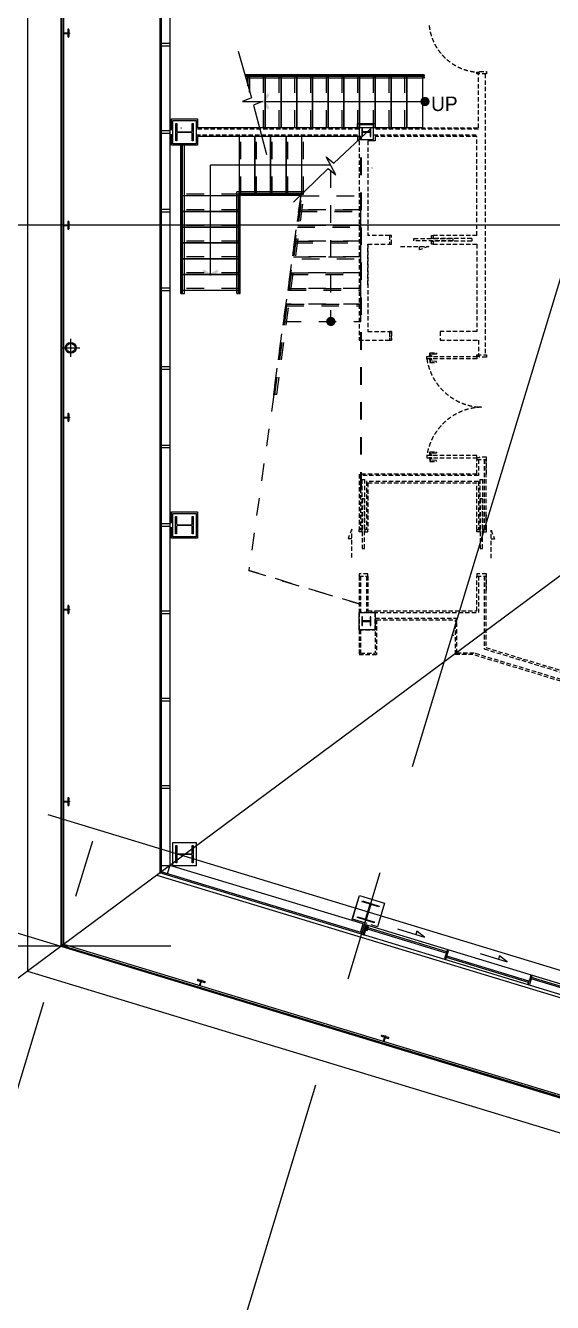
# Model space of a CAD drawing. Header units: metres. Extents: x 854089 to 1083578, y 553449 to 701949.
# Drawn here: x 902238 to 911291, y 596325 to 618257 of the extents above; entities that cross this region are included whole.
import ezdxf
from ezdxf.enums import TextEntityAlignment as Align

# ---------------------------------------------------------------- set-up
doc = ezdxf.new("R2010")
doc.units = ezdxf.units.M
doc.header["$LTSCALE"] = 300
for name, pattern in [('CEN', [62, 60, -1, 0, -1]), ('CENTER', [50.8, 31.75, -6.35, 6.35, -6.35]), ('HID1', [0.375, 0.25, -0.125]), ('HIDD', [0.7, 0.4, -0.3]), ('HIDDENX2', [4, 2, -2]), ('업무시설_xr-base$0$CONTINOUS', [0])]:
    doc.linetypes.add(name, pattern=pattern)
for name, color, linetype in [('A-CEN', 1, 'CEN'), ('A-CEN-1', 1, 'Continuous'), ('A-CIRC', 6, 'Continuous'), ('A-CON', 2, 'Continuous'), ('A-ELE-3', 3, 'Continuous'), ('A-ELE-9', 9, 'Continuous'), ('A-HAT-253', 253, 'Continuous'), ('A-WAL-DW', 7, 'Continuous'), ('A-WIN', 4, 'Continuous'), ('A-WIN-GLASS', 4, 'Continuous'), ('A-WIN-REV', 4, 'Continuous'), ('KUK-F-LEVEL', 4, 'Continuous'), ('KUK-F-TOIL', 6, 'Continuous'), ('KUK-FUR-FIX-MAKE', 6, 'Continuous'), ('KUK-WALL-FIN 1', 30, 'Continuous'), ('RS', 7, 'Continuous'), ('STEL', 3, 'Continuous'), ('STL', 3, 'Continuous')]:
    doc.layers.add(name, color=color, linetype=linetype)
doc.styles.add('돋움', font='')
doc.styles.get('돋움').set_extended_font_data('Dotum')

# ---------------------------------------------------------------- blocks, each defined once
blk = doc.blocks.new('고리-flat-10')
at = {"layer": 'A-ELE-9'}
for p, q in [((671588, -2051232), (671688, -2051232)), ((671588, -2051232), (671588, -2051244)), ((671588, -2051244), (671688, -2051244)), ((671659, -2051179), (671659, -2051232)), ((671659, -2051244), (671659, -2051298)), ((671678, -2051179), (671678, -2051232)), ((671678, -2051244), (671678, -2051298)), ((671688, -2051232), (671688, -2051244))]:
    blk.add_line(p, q, dxfattribs=at)
for centre, start, end in [((671669, -2051179), 0, 180), ((671669, -2051298), 180, 0)]:
    blk.add_arc(centre, 9.5, start, end, dxfattribs=at)
blk = doc.blocks.new('고리-flat-11')
at = {"layer": 'A-ELE-9'}
for p, q in [((671588, -2051232), (671688, -2051232)), ((671588, -2051232), (671588, -2051244)), ((671588, -2051244), (671688, -2051244)), ((671659, -2051179), (671659, -2051232)), ((671659, -2051244), (671659, -2051298)), ((671678, -2051179), (671678, -2051232)), ((671678, -2051244), (671678, -2051298)), ((671688, -2051232), (671688, -2051244))]:
    blk.add_line(p, q, dxfattribs=at)
for centre, start, end in [((671669, -2051179), 0, 180), ((671669, -2051298), 180, 0)]:
    blk.add_arc(centre, 9.5, start, end, dxfattribs=at)
blk = doc.blocks.new('고리-flat-12')
at = {"layer": 'A-ELE-9'}
for p, q in [((671588, -2051232), (671688, -2051232)), ((671588, -2051232), (671588, -2051244)), ((671588, -2051244), (671688, -2051244)), ((671659, -2051179), (671659, -2051232)), ((671659, -2051244), (671659, -2051298)), ((671678, -2051179), (671678, -2051232)), ((671678, -2051244), (671678, -2051298)), ((671688, -2051232), (671688, -2051244))]:
    blk.add_line(p, q, dxfattribs=at)
for centre, start, end in [((671669, -2051179), 0, 180), ((671669, -2051298), 180, 0)]:
    blk.add_arc(centre, 9.5, start, end, dxfattribs=at)
blk = doc.blocks.new('고리-flat-13')
at = {"layer": 'A-ELE-9'}
for p, q in [((671588, -2051232), (671688, -2051232)), ((671588, -2051232), (671588, -2051244)), ((671588, -2051244), (671688, -2051244)), ((671659, -2051179), (671659, -2051232)), ((671659, -2051244), (671659, -2051298)), ((671678, -2051179), (671678, -2051232)), ((671678, -2051244), (671678, -2051298)), ((671688, -2051232), (671688, -2051244))]:
    blk.add_line(p, q, dxfattribs=at)
for centre, start, end in [((671669, -2051179), 0, 180), ((671669, -2051298), 180, 0)]:
    blk.add_arc(centre, 9.5, start, end, dxfattribs=at)
blk = doc.blocks.new('고리-flat-14')
at = {"layer": 'A-ELE-9'}
for p, q in [((671588, -2051232), (671688, -2051232)), ((671588, -2051232), (671588, -2051244)), ((671588, -2051244), (671688, -2051244)), ((671659, -2051179), (671659, -2051232)), ((671659, -2051244), (671659, -2051298)), ((671678, -2051179), (671678, -2051232)), ((671678, -2051244), (671678, -2051298)), ((671688, -2051232), (671688, -2051244))]:
    blk.add_line(p, q, dxfattribs=at)
for centre, start, end in [((671669, -2051179), 0, 180), ((671669, -2051298), 180, 0)]:
    blk.add_arc(centre, 9.5, start, end, dxfattribs=at)
blk = doc.blocks.new('고리-flat-15')
at = {"layer": 'A-ELE-9'}
for p, q in [((2157832, 47124), (2157884, 47108)), ((2157838, 47142), (2157889, 47127)), ((2157863, 47040), (2157892, 47136)), ((2157863, 47040), (2157874, 47037)), ((2157874, 47037), (2157903, 47132)), ((2157892, 47136), (2157903, 47132)), ((2157895, 47105), (2157946, 47089)), ((2157901, 47123), (2157952, 47108))]:
    blk.add_line(p, q, dxfattribs=at)
for centre, start, end in [((2157835, 47133), 73.12, 253.12), ((2157949, 47098), 253.12, 73.12)]:
    blk.add_arc(centre, 9.5, start, end, dxfattribs=at)
blk = doc.blocks.new('고리-flat-16')
at = {"layer": 'A-ELE-9'}
for p, q in [((2157832, 47124), (2157884, 47108)), ((2157838, 47142), (2157889, 47127)), ((2157863, 47040), (2157892, 47136)), ((2157863, 47040), (2157874, 47037)), ((2157874, 47037), (2157903, 47132)), ((2157892, 47136), (2157903, 47132)), ((2157895, 47105), (2157946, 47089)), ((2157901, 47123), (2157952, 47108))]:
    blk.add_line(p, q, dxfattribs=at)
for centre, start, end in [((2157835, 47133), 73.12, 253.12), ((2157949, 47098), 253.12, 73.12)]:
    blk.add_arc(centre, 9.5, start, end, dxfattribs=at)
blk = doc.blocks.new('고리')
at = {"layer": 'A-ELE-9'}
for p, q in [((2157832, 47124), (2157884, 47108)), ((2157838, 47142), (2157889, 47127)), ((2157863, 47040), (2157892, 47136)), ((2157863, 47040), (2157874, 47037)), ((2157874, 47037), (2157903, 47132)), ((2157892, 47136), (2157903, 47132)), ((2157895, 47105), (2157946, 47089)), ((2157901, 47123), (2157952, 47108))]:
    blk.add_line(p, q, dxfattribs=at)
for centre, start, end in [((2157835, 47133), 73.12, 253.12), ((2157949, 47098), 253.12, 73.12)]:
    blk.add_arc(centre, 9.5, start, end, dxfattribs=at)
blk = doc.blocks.new('*U13')
at = {"layer": 'STEL'}
blk.add_lwpolyline([(-23, -15, -0.414214), (-5, -33), (-5, -267, -0.414214), (-23, -285), (-150, -285), (-150, -300), (150, -300), (150, -285), (23, -285, -0.414214), (5, -267), (5, -33, -0.414214), (23, -15), (150, -15), (150, 0), (-150, 0), (-150, -15)], format="xyb", close=True, dxfattribs=at)
blk = doc.blocks.new('*U41')
at = {"layer": 'STEL'}
blk.add_lwpolyline([(-20.5, -14, -0.4142136), (-4.5, -30), (-4.5, -220, -0.4142136), (-20.5, -236), (-125, -236), (-125, -250), (125, -250), (125, -236), (20.5, -236, -0.4142136), (4.5, -220), (4.5, -30, -0.4142136), (20.5, -14), (125, -14), (125, 0), (-125, 0), (-125, -14)], format="xyb", close=True, dxfattribs=at)
blk = doc.blocks.new('A$C639357BF')
at = {"layer": 'KUK-F-LEVEL'}
blk.add_hatch(color=5, dxfattribs=at).paths.add_polyline_path([(1475, -590), (1513, -568), (1447, -452), (1515, -337), (1476, -314), (1396, -452)])
h = blk.add_hatch(color=5, dxfattribs=at)
edge = h.paths.add_edge_path()
edge.add_arc((4184, -450), 80, 0, 180)
edge.add_arc((4184, -450), 80, 180, 360)
blk.add_line((-10, 1, -1), (0, 1, 0))
at = {"layer": 'KUK-F-LEVEL', "color": 6}
for p, q in [((1548, 0, 0), (1339, 0, 0)), ((4170, -900, 0), (1092, -900, 0)), ((1092, -900, 0), (1092, -900, 0)), ((4170, -900, 0), (4170, -890, 0))]:
    blk.add_line(p, q, dxfattribs=at)
at = {"layer": 'KUK-F-LEVEL', "color": 5}
blk.add_line((1425, -450, 0), (4220, -450, 0), dxfattribs=at)
at = {"layer": 'KUK-F-LEVEL', "color": 5, "linetype": '업무시설_xr-base$0$CONTINOUS'}
for p, q in [((1124, -850, 0), (1121, -850, 0)), ((4170, -850, 0), (1124, -850, 0)), ((4170, -880, 0), (4170, -850, 0)), ((4170, -880, 0), (1098, -880, 0)), ((1107, -910, 0), (1106, -910, 0)), ((1115, -880, 0), (1113, -880, 0))]:
    blk.add_line(p, q, dxfattribs=at)
at = {"layer": 'KUK-F-LEVEL', "color": 8, "linetype": '업무시설_xr-base$0$CONTINOUS'}
for p, q in [((4170, -910, 0), (1089, -910, 0)), ((1107, -910, 0), (1105, -910, 0)), ((1109, -900, 0), (1107, -900, 0)), ((4170, -910, 0), (1107, -910, 0)), ((4170, -900, 0), (1109, -900, 0)), ((4170, -910, 0), (4170, -900, 0))]:
    blk.add_line(p, q, dxfattribs=at)
at = {"layer": 'KUK-F-LEVEL', "color": 1, "elevation": 0}
blk.add_lwpolyline([(974, -1313), (1203, -513), (1046, -450), (1394, -450), (1237, -387), (1463, 457)], dxfattribs=at)
at = {"layer": 'KUK-F-LEVEL', "color": 6, "elevation": 0}
for points in [[(1170, -613), (1170, -890), (1440, -890), (1440, 0), (1339, 0)], [(1140, -890), (1170, -890), (1170, -613)], [(4170, -900), (1092, -900)], [(1094, -890), (1095, -890)], [(4170, -890), (1095, -890)]]:
    blk.add_lwpolyline(points, dxfattribs=at)
at = {"layer": 'KUK-F-LEVEL', "color": 8, "linetype": 'HIDDENX2', "ltscale": 0.5, "elevation": 0}
for points in [[(1440, 0), (1410, 0), (1410, -890), (1440, -890)], [(1440, 0), (1410, 0), (1410, -890), (1440, -890)], [(1710, 0), (1680, 0), (1680, -890), (1710, -890)], [(1980, 0), (1950, 0), (1950, -890), (1980, -890)], [(1980, 0), (1950, 0), (1950, -890), (1980, -890)], [(2250, 0), (2220, 0), (2220, -890), (2250, -890)], [(2520, 0), (2490, 0), (2490, -890), (2520, -890)], [(2520, 0), (2490, 0), (2490, -890), (2520, -890)], [(2790, 0), (2760, 0), (2760, -890), (2790, -890)], [(3060, 0), (3030, 0), (3030, -890), (3060, -890)], [(3060, 0), (3030, 0), (3030, -890), (3060, -890)], [(3330, 0), (3300, 0), (3300, -890), (3330, -890)], [(3600, 0), (3570, 0), (3570, -890), (3600, -890)], [(3600, 0), (3570, 0), (3570, -890), (3600, -890)], [(3870, 0), (3840, 0), (3840, -890), (3870, -890)]]:
    blk.add_lwpolyline(points, dxfattribs=at)
at = {"layer": 'KUK-F-LEVEL', "color": 6, "elevation": 0}
for points in [[(1440, -900), (1710, -900), (1710, 0), (1440, 0)], [(1710, -890), (1980, -890), (1980, 0), (1710, 0)], [(1980, -890), (2250, -890), (2250, 0), (1980, 0)], [(2250, -890), (2520, -890), (2520, 0), (2250, 0)], [(2520, -890), (2790, -890), (2790, 0), (2520, 0)], [(2790, -890), (3060, -890), (3060, 0), (2790, 0)], [(3060, -890), (3330, -890), (3330, 0), (3060, 0)], [(3330, -890), (3600, -890), (3600, 0), (3330, 0)], [(3600, -890), (3870, -890), (3870, 0), (3600, 0)], [(3870, -890), (4140, -890), (4140, 0), (3870, 0)]]:
    blk.add_lwpolyline(points, close=True, dxfattribs=at)
at = {"layer": 'KUK-F-LEVEL', "color": 8, "linetype": 'HIDDENX2', "ltscale": 500, "elevation": 0}
blk.add_lwpolyline([(1140, -722), (1140, -890), (1170, -890)], dxfattribs=at)
blk = doc.blocks.new('A$C73391CD8')
at = {"layer": 'KUK-F-LEVEL'}
blk.add_hatch(color=5, dxfattribs=at).paths.add_polyline_path([(810, -2626), (788, -2587), (673, -2653), (557, -2586), (535, -2624), (672, -2704)])
at = {"layer": 'KUK-F-LEVEL', "linetype": 'HIDDENX2', "ltscale": 0.5}
h = blk.add_hatch(color=8, dxfattribs=at)
edge = h.paths.add_edge_path()
edge.add_arc((2740, -3477), 80, -90.2917, 89.7083)
edge.add_arc((2740, -3477), 80, 89.7083, 269.7083)
at = {"layer": 'KUK-F-LEVEL', "color": 6}
for p, q in [((3257, -300, 0), (450, -300, 0)), ((2492, -300, 0), (2222, -300, 0)), ((174, -450, 0), (174, -2996, 0)), ((184, -450, 0), (184, -2996, 0)), ((2243, -1290, 1), (1163, -1290, 1)), ((2232, -1300, 0), (2233, -1300, 0)), ((2243, -1290, 0), (2243, -1290, 0)), ((174, -2996, 0), (184, -2996, 0)), ((1163, -2996, 0), (1173, -2996, 0))]:
    blk.add_line(p, q, dxfattribs=at)
at = {"layer": 'KUK-F-LEVEL', "color": 8, "linetype": 'HIDDENX2', "ltscale": 0.5}
for p, q in [((3257, -6364), (3257, -300)), ((3257, -2164, -1), (3257, -300, -1)), ((3267, -6364), (3267, -300)), ((2732, -882, 0), (2732, -3480, 1)), ((1780, -4730, 0), (2256, -1280, -1)), ((1811, -4730, 0), (2287, -1250, -1)), ((3257, -1560, 0), (3257, -1290, 0)), ((3257, -1320, 0), (3257, -1290, 0)), ((2239, -1320, 1), (3254, -1320, 1)), ((2204, -1590, 1), (3254, -1590, 1)), ((2204, -1590, 1), (3254, -1590, 1)), ((2208, -1560, 1), (3254, -1560, 1)), ((3254, -1560, 1), (2208, -1560, 1)), ((3257, -1590, 0), (3257, -1560, 0)), ((3257, -1590, 0), (3257, -1560, 0)), ((3257, -1830, 0), (3257, -1560, 0)), ((2168, -1860, 1), (3254, -1860, 1)), ((3254, -1830, 1), (2172, -1830, 1)), ((2172, -1830, 1), (3254, -1830, 1)), ((3257, -2100, 0), (3257, -1830, 0)), ((3257, -1860, 0), (3257, -1830, 0)), ((2132, -2130, 1), (3254, -2130, 1)), ((2132, -2130, 1), (3254, -2130, 1)), ((2136, -2100, 1), (3254, -2100, 1)), ((3254, -2100, 1), (2136, -2100, 1)), ((3257, -2130, 0), (3257, -2100, 0)), ((3257, -2130, 0), (3257, -2100, 0)), ((3257, -2370, 0), (3257, -2100, 0)), ((3254, -2370, 1), (2100, -2370, 1)), ((2100, -2370, 1), (3254, -2370, 1)), ((2243, -2400, 1), (3254, -2400, 1)), ((3257, -2640, 0), (3257, -2370, 0)), ((3257, -2400, 0), (3257, -2370, 0)), ((2051, -2670, 1), (3254, -2670, 1)), ((2051, -2670, 1), (3254, -2670, 1)), ((2051, -2670, 1), (3254, -2670, 1)), ((2055, -2640, 1), (3254, -2640, 1)), ((3254, -2640, 1), (2055, -2640, 1)), ((3257, -2670, 0), (3257, -2640, 0)), ((3257, -2670, 0), (3257, -2640, 0)), ((3257, -2910, 0), (3257, -2640, 0)), ((3257, -2670, 0), (3257, -2640, 0)), ((2015, -2940, 1), (3254, -2940, 1)), ((2015, -2940, 1), (3254, -2940, 1)), ((2019, -2910, 1), (3254, -2910, 1)), ((3254, -2910, 1), (2019, -2910, 1)), ((3257, -2940, 0), (3257, -2910, 0)), ((3257, -2940, 0), (3257, -2910, 0)), ((3257, -3180), (3257, -2910)), ((1979, -3210, 1), (3257, -3210, 1)), ((3257, -3180, 1), (1983, -3180, 1)), ((1983, -3180, 1), (3257, -3180, 1)), ((3257, -3480), (3257, -3180)), ((3257, -3210, 0), (3257, -3180, 0)), ((1933, -3480, 1), (3254, -3480, 1)), ((1760, -4730, 0), (1332, -7756)), ((1750, -4730, 0), (1760, -4730, 0)), ((1811, -4730, 0), (1780, -4730, 0)), ((3225, -8330, 0), (1332, -7756, 0)), ((1332, -7756), (3225, -8330))]:
    blk.add_line(p, q, dxfattribs=at)
at = {"layer": 'KUK-F-LEVEL', "color": 8, "linetype": '업무시설_xr-base$0$CONTINOUS'}
for p, q in [((164, -2996, 0), (164, -450, 0)), ((164, -2996, 0), (164, -450, 0)), ((174, -2996, 0), (174, -450, 0)), ((164, -2996, 0), (174, -2996, 0))]:
    blk.add_line(p, q, dxfattribs=at)
at = {"layer": 'KUK-F-LEVEL', "color": 5, "linetype": '업무시설_xr-base$0$CONTINOUS'}
for p, q in [((194, -2996, 0), (194, -450, 0)), ((224, -2996, 0), (224, -450, 0)), ((2283, -1250, 0), (1123, -1250, 1)), ((1123, -2996, 0), (1123, -1250, 0)), ((2253, -1280, 0), (1153, -1280, 1)), ((1153, -2996, 0), (1153, -1280, 0)), ((2253, -1280, 0), (2256, -1280, 0)), ((2283, -1250, 0), (2287, -1250, 0)), ((194, -2996, 0), (224, -2996, 0)), ((1123, -2996, 0), (1153, -2996, 0))]:
    blk.add_line(p, q, dxfattribs=at)
at = {"layer": 'KUK-F-LEVEL', "color": 5}
for p in [(674, -2670, 0), (2732, -795, 0)]:
    blk.add_line(p, (674, -795, 0), dxfattribs=at)
at = {"layer": 'KUK-F-LEVEL', "color": 251, "linetype": 'HIDD', "ltscale": 0.5}
blk.add_line((1173, -2996, 0), (1173, -1300, 0), dxfattribs=at)
at = {"layer": 'KUK-F-LEVEL', "color": 4}
blk.add_line((3255, -6364), (3267, -6364), dxfattribs=at)
at = {"layer": 'KUK-F-LEVEL', "color": 1, "elevation": 0}
blk.add_lwpolyline([(2099, -1431), (2694, -850), (2824, -958), (2659, -652), (2789, -760), (3425, -161)], dxfattribs=at)
at = {"layer": 'KUK-F-LEVEL', "color": 8, "linetype": 'HIDDENX2', "ltscale": 0.5, "elevation": 0}
for points in [[(1163, -1290), (1193, -1290), (1193, -300), (1163, -300)], [(1433, -1290), (1463, -1290), (1463, -300), (1433, -300)], [(1703, -1290), (1733, -1290), (1733, -300), (1703, -300)], [(1703, -1290), (1733, -1290), (1733, -300), (1703, -300)], [(1973, -1290), (2003, -1290), (2003, -300), (1973, -300)], [(2243, -1290), (2273, -1290), (2273, -300), (2243, -300)], [(1163, -1320), (1163, -1290), (184, -1290), (184, -1320)], [(2222, -1310), (1750, -4730)], [(1760, -4730), (2233, -1300)], [(1760, -4730), (2233, -1300)], [(1942, -3480), (2243, -1290)], [(1163, -1590), (1163, -1560), (184, -1560), (184, -1590)], [(1163, -1860), (1163, -1830), (184, -1830), (184, -1860)], [(1163, -2130), (1163, -2100), (184, -2100), (184, -2130)], [(1163, -2130), (1163, -2100), (184, -2100), (184, -2130)], [(1163, -2400), (1163, -2370), (184, -2370), (184, -2400)], [(1163, -2670), (1163, -2640), (184, -2640), (184, -2670)], [(1163, -2940), (1163, -2910), (184, -2910), (184, -2940)]]:
    blk.add_lwpolyline(points, dxfattribs=at)
at = {"layer": 'KUK-F-LEVEL', "color": 6, "elevation": 0}
for points in [[(1433, -300), (1163, -300), (1163, -1290), (1433, -1290)], [(1703, -300), (1433, -300), (1433, -1290), (1703, -1290)], [(1973, -300), (1703, -300), (1703, -1290), (1973, -1290)], [(184, -1320), (184, -1590), (1163, -1590), (1163, -1320)], [(184, -1590), (184, -1860), (1163, -1860), (1163, -1590)], [(184, -1860), (184, -2130), (1163, -2130), (1163, -1860)], [(184, -2130), (184, -2400), (1163, -2400), (1163, -2130)], [(184, -2400), (184, -2670), (1163, -2670), (1163, -2400)], [(184, -2670), (184, -2940), (1163, -2940), (1163, -2670)]]:
    blk.add_lwpolyline(points, close=True, dxfattribs=at)
for points in [[(2243, -1289), (2243, -300), (1973, -300), (1973, -1290), (2243, -1290)], [(2243, -1290), (1163, -1290), (1163, -2996)], [(2232, -1300), (1173, -1300), (1173, -2996)]]:
    blk.add_lwpolyline(points, dxfattribs=at)
at = {"layer": 'KUK-F-LEVEL', "color": 8, "linetype": '업무시설_xr-base$0$CONTINOUS', "elevation": 0}
blk.add_lwpolyline([(2232, -1300), (1173, -1300), (1173, -2996), (1183, -2996), (1183, -1310), (2222, -1310)], dxfattribs=at)

msp = doc.modelspace()

# ---------------------------------------------------------------- linework, layer by layer
at = {"layer": 'A-CEN'}
for p, q in [((903015.3, 612566.7, 0), (903015.3, 612875.7, 0)), ((902860.8, 612721.2, 0), (903169.8, 612721.2, 0))]:
    msp.add_line(p, q, dxfattribs=at)
at = {"layer": 'A-CEN-1', "linetype": 'Continuous'}
for p, q in [((902843.4, 681575.2), (902843.4, 602442.2)), ((921064.2, 615954.4), (901322.6, 601314.4)), ((921436.7, 614826.6), (880541.6, 614826.6)), ((902624.3, 604703.2), (960450.8, 587156.2)), ((902014.5, 602693.7), (959841.1, 585146.7)), ((904736.7, 602442.2), (880541.6, 602442.2))]:
    msp.add_line(p, q, dxfattribs=at)
at = {"layer": 'A-CEN-1', "linetype": 'CENTER'}
for p, q in [((904459.8, 590947.6), (912622.5, 617848)), ((899785.8, 592365.9), (903393.2, 604254))]:
    msp.add_line(p, q, dxfattribs=at)
at = {"layer": 'A-CIRC'}
for radius in [93.8, 75]:
    msp.add_circle((903015.3, 612721.2, 0), radius, dxfattribs=at)
at = {"layer": 'A-CON', "elevation": 0}
for points in [[(904768.3, 616626.8), (905168.4, 616626.8), (905168.4, 616226.7), (904768.3, 616226.7)], [(908218.4, 616551.6), (907968.4, 616551.6), (907968.4, 616301.6), (908218.4, 616301.6)], [(904768.3, 609876.8), (905168.4, 609876.8), (905168.4, 609476.7), (904768.3, 609476.7)], [(907968.4, 608176.7), (908243.5, 608176.7), (908243.5, 607876.7), (907968.4, 607876.7)], [(904769.3, 604224.6), (905169.4, 604224.6), (905169.4, 603824.5), (904769.3, 603824.5)]]:
    msp.add_lwpolyline(points, close=True, dxfattribs=at)
msp.add_lwpolyline([(908107.6, 602830.9), (907852.9, 602908.3), (907976.4, 603314.9), (908407.1, 603184.2), (908283.6, 602777.5), (908174.6, 602810.6)], dxfattribs=at)
at = {"layer": 'A-ELE-3', "color": 3}
for p, q in [((902269.4, 640811.1, 0), (902269.4, 602016.5, 0)), ((902893.4, 639969.6, 0), (902893.4, 602479.3, 0)), ((902893.4, 639969.6, 0), (902893.4, 602479.3, 0)), ((902893.4, 602479.3, 0), (956237.8, 586292.3, 0)), ((902269.4, 602016.5, 0), (958865.7, 584842.8, 0)), ((902269.4, 602016.5, 0), (958865.7, 584842.8, 0))]:
    msp.add_line(p, q, dxfattribs=at)
at = {"layer": 'A-HAT-253'}
msp.add_line((904493.4, 603665.8, 0), (950837.6, 589603, 0), dxfattribs=at)
at = {"layer": 'A-WAL-DW', "color": 251, "linetype": 'HID1'}
for p, q in [((910018.4, 616501.7, 0), (910018.4, 617426.7, 0)), ((910133.4, 617426.7, 0), (910133.4, 612601.7, 0)), ((905168.4, 616376.7, 0), (907968.4, 616376.7, 0)), ((910018.4, 616476.7, 0), (908218.4, 616476.7, 0)), ((908218.4, 616376.7, 0), (910018.4, 616376.7, 0)), ((908243.4, 616501.7, 0), (910018.4, 616501.7, 0)), ((909993.3, 616351.7, 0), (908243.4, 616351.7, 0)), ((909993.3, 614651.7, 0), (909993.3, 616351.7, 0)), ((907968.4, 616276.6, 0), (907968.4, 612851.7, 0)), ((908118.4, 616276.6, 0), (908118.4, 614651.7, 0)), ((908493.4, 614651.7, 0), (908118.4, 614651.7, 0)), ((909903.4, 614601.3, 0), (909243.3, 614601.3, 0)), ((909903.4, 614551.3, 0), (909243.3, 614551.3, 0)), ((909993.3, 614651.7, 0), (909243.4, 614651.7, 0)), ((908118.4, 614501.7, 0), (908118.4, 613001.7, 0)), ((908118.4, 613801.7, 0), (908118.4, 614501.7, 0)), ((908118.4, 614501.7, 0), (908493.4, 614501.7, 0)), ((909243.4, 614501.7, 0), (909993.4, 614501.7, 0)), ((909993.4, 614501.7, 0), (909993.4, 613001.7, 0)), ((908118.4, 613001.7, 0), (908523.4, 613001.7, 0)), ((908523.4, 613001.7, 0), (908523.4, 612851.7, 0)), ((909363.4, 613001.7, 0), (909363.4, 612851.7, 0)), ((909993.4, 613001.7, 0), (909363.4, 613001.7, 0)), ((907968.4, 612851.7, 0), (908523.4, 612851.7, 0)), ((908493.4, 612976.7, 0), (908493.4, 612876.7, 0)), ((909363.4, 612851.7, 0), (910018.4, 612851.7, 0)), ((910018.4, 612851.7, 0), (910018.4, 612601.7, 0)), ((910070.8, 611701.7, 0), (910071, 611701.7, 0)), ((909993.5, 610551.7, 0), (909993.6, 610801.7, 0)), ((910018.4, 610801.7, 0), (910018.4, 610526.7, 0)), ((910118.3, 610801.7, 0), (910118.3, 609601.6, 0)), ((910148.4, 610801.7, 0), (910148.4, 609601.6, 0)), ((909993.5, 610551.7, 0), (907968.4, 610551.7, 0)), ((907968.4, 610551.7, 0), (907968.4, 609601.6, 0)), ((910018.4, 610526.7, 0), (907993.4, 610526.7, 0)), ((907993.4, 610526.7, 0), (907993.4, 609601.6, 0)), ((908018.4, 610461.6, 0), (908018.4, 609601.6, 0)), ((908018.4, 610461.6, 0), (908068.4, 610461.6, 0)), ((908068.4, 609600.9, 0), (908068.4, 610461.6, 0)), ((910018.4, 610426.7, 0), (908093.4, 610426.7, 0)), ((908093.4, 610426.7, 0), (908093.4, 609601.6, 0)), ((908118.4, 610401.7, 0), (909993.5, 610401.7, 0)), ((908118.4, 610401.7, 0), (908118.4, 609601.6, 0)), ((909993.4, 609601.6, 0), (909993.5, 610401.7, 0)), ((910018.4, 610426.7, 0), (910018.4, 609601.6, 0)), ((910043.3, 610461.7, 0), (910043.4, 609601.6, 0)), ((910043.3, 610461.7, 0), (910093.3, 610461.7, 0)), ((910093.4, 609600.9, 0), (910093.3, 610461.6, 0)), ((907968.4, 608801.6, 0), (907968.5, 608176.7, 0)), ((907993.4, 608801.6, 0), (907993.5, 608176.7, 0)), ((908093.4, 608801.6, 0), (908093.4, 608176.7, 0)), ((908118.4, 608801.6, 0), (908118.4, 608201.7, 0)), ((909993.3, 608201.7, 0), (909993.3, 608801.6, 0)), ((910018.3, 608801.6, 0), (910018.3, 608176.7, 0)), ((910118.3, 608801.6, 0), (910118.4, 607549.8, 0)), ((910148.3, 608801.6, 0), (910148.4, 607572.1, 0)), ((907993.4, 608176.7, 0), (910018.3, 608176.7, 0)), ((908118.4, 608201.7, 0), (908268.5, 608201.7, 0)), ((908268.5, 608201.7, 0), (909993.3, 608201.7, 0)), ((908243.5, 608076.7, 0), (909649.1, 608076.7, 0)), ((908243.5, 608076.7, 0), (908243.5, 607476.7, 0)), ((908268.5, 608051.7, 0), (909624.1, 608051.7, 0)), ((908268.5, 608051.7, 0), (908268.5, 607451.7, 0)), ((909624.1, 607451.8, 0), (909624.1, 608051.7, 0)), ((909649.1, 607476.8, 0), (909649.1, 608076.7, 0)), ((907968.4, 607876.7, 0), (907968.4, 607451.7, 0)), ((907993.4, 607876.7, 0), (907993.4, 607476.7, 0)), ((910118.3, 607549.8, 0), (916535.7, 605603.2, 0)), ((910148.3, 607572.1, 0), (916544.1, 605630.7, 0)), ((907968.4, 607451.7, 0), (908268.5, 607451.7, 0)), ((907993.4, 607476.7, 0), (908243.5, 607476.7, 0)), ((909924.2, 607451.8, 0), (909624.1, 607451.8, 0)), ((909945.1, 607476.8, 0), (909649.1, 607476.8, 0)), ((916492, 605459, 0), (909924.2, 607451.8, 0)), ((916500.7, 605487.7, 0), (909945.1, 607476.8, 0))]:
    msp.add_line(p, q, dxfattribs=at)
at = {"layer": 'A-WAL-DW', "color": 251, "linetype": 'HID1', "elevation": 0}
for points in [[(909993.4, 617456.7), (910035.4, 617456.7), (910035.4, 617466.7), (910158.4, 617466.7), (910158.4, 617426.7), (909993.4, 617426.7), (909993.4, 617456.7)], [(907968.4, 616476.7), (905168.4, 616476.7)], [(909903.4, 614601.3), (909903.4, 614551.3)], [(908679.6, 614463.4), (909164.3, 614463.4), (909007.2, 614402.4), (909007.2, 614463.4)], [(909993.4, 612601.7), (910158.4, 612601.7), (910158.4, 612561.7), (910035.4, 612561.7), (910035.4, 612571.7), (909993.4, 612571.7), (909993.4, 612601.7)], [(909993.4, 610801.7), (910158.4, 610801.7), (910158.4, 610841.7), (910035.4, 610841.7), (910035.4, 610831.7), (909993.4, 610831.7), (909993.4, 610801.7)], [(907842, 609120.4), (907842, 609605), (907781, 609448), (907842, 609448)], [(910236.4, 609107.4), (910236.4, 609592.1), (910297.4, 609435), (910236.4, 609435)]]:
    msp.add_lwpolyline(points, dxfattribs=at)
for points in [[(908493.4, 614651.6), (908493.4, 614501.7), (908523.4, 614501.7), (908523.4, 614651.6)], [(909579.8, 614596.2), (909579.8, 614556.2), (908909.8, 614556.2), (908909.8, 614596.2)], [(909243.4, 614651.7), (909243.4, 614601.3), (909213.4, 614601.3), (909213.4, 614651.7)], [(909243.4, 614551.3), (909243.4, 614501.7), (909213.4, 614501.7), (909213.4, 614551.3)], [(908493.4, 612851.7), (908523.4, 612851.7), (908523.4, 613001.7), (908493.4, 613001.7)], [(909133.4, 612571.7), (909993.4, 612571.7), (909993.4, 612531.7), (909133.4, 612531.7)], [(909133.4, 610831.7), (909993.4, 610831.7), (909993.4, 610871.7), (909133.4, 610871.7)], [(910148.4, 610551.7), (910158.4, 610551.7), (910158.4, 610801.7), (910148.4, 610801.7)], [(908063.4, 610125.9), (908023.4, 610125.9), (908023.4, 609275.9), (908063.4, 609275.9)], [(910088.3, 610125.9), (910048.3, 610125.9), (910048.4, 609275.9), (910088.4, 609275.9)], [(910148.4, 609601.6), (910158.4, 609601.6), (910158.4, 609851.6), (910148.4, 609851.6)], [(907968.4, 609601.6), (908018.4, 609601.6), (908018.4, 609561.6), (907968.4, 609561.6)], [(908118.4, 609601.6), (908068.4, 609601.6), (908068.4, 609561.6), (908118.4, 609561.6)], [(909993.4, 609601.6), (910043.4, 609601.6), (910043.4, 609561.6), (909993.4, 609561.6)], [(910158.4, 609601.6), (910093.4, 609601.6), (910093.4, 609561.6), (910158.4, 609561.6)], [(907968.4, 608801.6), (908118.4, 608801.6), (908118.4, 608841.6), (907968.4, 608841.6)], [(909993.4, 608801.6), (910158.4, 608801.6), (910158.4, 608841.6), (909993.4, 608841.6)], [(910148.4, 608551.6), (910158.4, 608551.6), (910158.4, 608801.6), (910148.4, 608801.6)], [(908243.5, 608176.7), (907968.4, 608176.7), (907968.4, 607876.7), (908243.5, 607876.7)]]:
    msp.add_lwpolyline(points, close=True, dxfattribs=at)
at = {"layer": 'A-WAL-DW', "color": 251, "linetype": 'HID1', "elevation": -9848.1}
for points in [[(909170.9, 612571.7), (909170.9, 612581.7), (909183.4, 612581.7), (909183.4, 612629.7, -0.4660446), (909187, 612632.7), (909298.9, 612632.7, -0.4142136), (909300.9, 612630.7), (909300.9, 612616.6, -0.4142136), (909298.9, 612614.6), (909206.4, 612612.7, 0.4270096), (909203.4, 612609.4), (909203.4, 612581.7), (909215.9, 612581.7), (909215.9, 612571.7), (909170.9, 612571.7), (909170.9, 612581.7), (909203.4, 612581.7)], [(909170.9, 612531.7), (909170.9, 612521.7), (909183.4, 612521.7), (909183.4, 612473.7, 0.4660446), (909187, 612470.7), (909298.9, 612470.7, 0.4142136), (909300.9, 612472.7), (909300.9, 612486.7, 0.4142136), (909298.9, 612488.7), (909206.4, 612490.7, -0.4270096), (909203.4, 612493.9), (909203.4, 612521.7), (909215.9, 612521.7), (909215.9, 612531.7), (909170.9, 612531.7), (909170.9, 612521.7), (909203.4, 612521.7)], [(909170.9, 610871.7), (909170.9, 610881.7), (909183.4, 610881.7), (909183.4, 610929.7, -0.4660446), (909187, 610932.7), (909298.9, 610932.7, -0.4142136), (909300.9, 610930.7), (909300.9, 610916.6, -0.4142136), (909298.9, 610914.6), (909206.4, 610912.7, 0.4270096), (909203.4, 610909.4), (909203.4, 610881.7), (909215.9, 610881.7), (909215.9, 610871.7), (909170.9, 610871.7), (909170.9, 610881.7), (909203.4, 610881.7)], [(909170.9, 610831.7), (909170.9, 610821.7), (909183.4, 610821.7), (909183.4, 610773.7, 0.4660446), (909187, 610770.7), (909298.9, 610770.7, 0.4142136), (909300.9, 610772.7), (909300.9, 610786.7, 0.4142136), (909298.9, 610788.7), (909206.4, 610790.7, -0.4270096), (909203.4, 610793.9), (909203.4, 610821.7), (909215.9, 610821.7), (909215.9, 610831.7), (909170.9, 610831.7), (909170.9, 610821.7), (909203.4, 610821.7)]]:
    msp.add_lwpolyline(points, format="xyb", dxfattribs=at)
at = {"layer": 'A-WAL-DW', "color": 251, "linetype": 'HID1'}
for centre, radius, start, end in [((910063.2, 618348.5, 0), 894.6, 185.89217, 265.52245), ((910099.1, 612678, 0), 976.7, 188.61852, 268.49421), ((910099.1, 610725.3, 0), 976.7, 91.50579, 171.38148)]:
    msp.add_arc(centre, radius, start, end, dxfattribs=at)
at = {"layer": 'A-WIN', "color": 9}
for p, q in [((904719.4, 623901.2, 0), (904719.4, 616451.2, 0)), ((904719.4, 616401.2, 0), (904719.4, 609701.6, 0)), ((904719.4, 609651.6, 0), (904719.4, 603832.3, 0)), ((908037.9, 602825.4, 0), (904719.4, 603832.3, 0)), ((915214.8, 600647.6, 0), (908085.7, 602810.9, 0)), ((913752.2, 600907.5, 0), (908010.7, 602649.7, 0))]:
    msp.add_line(p, q, dxfattribs=at)
at = {"layer": 'A-WIN', "color": 7, "elevation": 0}
for points in [[(904543.4, 617926.2), (904567.4, 617926.2), (904567.4, 617951.2), (904719.4, 617951.2), (904719.4, 617901.2), (904567.4, 617901.2), (904567.4, 617926.2)], [(904543.4, 616426.2), (904567.4, 616426.2), (904567.4, 616451.2), (904719.4, 616451.2), (904719.4, 616401.2), (904567.4, 616401.2), (904567.4, 616426.2)], [(904543.4, 615076.2), (904567.4, 615076.2), (904567.4, 615101.2), (904719.4, 615101.2), (904719.4, 615051.2), (904567.4, 615051.2), (904567.4, 615076.2)], [(904543.4, 613726.2), (904567.4, 613726.2), (904567.4, 613751.2), (904719.4, 613751.2), (904719.4, 613701.2), (904567.4, 613701.2), (904567.4, 613726.2)], [(904543.4, 612376.2), (904567.4, 612376.2), (904567.4, 612401.2), (904719.4, 612401.2), (904719.4, 612351.2), (904567.4, 612351.2), (904567.4, 612376.2)], [(904543.4, 611026.2), (904567.4, 611026.2), (904567.4, 611051.2), (904719.4, 611051.2), (904719.4, 611001.2), (904567.4, 611001.2), (904567.4, 611026.2)], [(904543.4, 609676.6), (904567.4, 609676.6), (904567.4, 609701.6), (904719.4, 609701.6), (904719.4, 609651.6), (904567.4, 609651.6), (904567.4, 609676.6)], [(904543.4, 608176.2), (904567.4, 608176.2), (904567.4, 608201.2), (904719.4, 608201.2), (904719.4, 608151.2), (904567.4, 608151.2), (904567.4, 608176.2)], [(904543.4, 606676.2), (904567.4, 606676.2), (904567.4, 606701.2), (904719.4, 606701.2), (904719.4, 606651.2), (904567.4, 606651.2), (904567.4, 606676.2)], [(904543.4, 605176.2), (904567.4, 605176.2), (904567.4, 605201.2), (904719.4, 605201.2), (904719.4, 605151.2), (904567.4, 605151.2), (904567.4, 605176.2)], [(904543.4, 603701.8), (904567.4, 603719.6), (904567.4, 603832.6), (904719.4, 603832.3), (904673.6, 603687.4), (904567.4, 603719.6)], [(908010.7, 602649.7), (908017.7, 602672.7), (907993.8, 602679.9), (908037.9, 602825.4), (908085.7, 602810.9), (908041.6, 602665.4), (908017.7, 602672.7)]]:
    msp.add_lwpolyline(points, dxfattribs=at)
at = {"layer": 'A-WIN-GLASS', "color": 5}
for p, q in [((902851.4, 640026.3, 0), (902851.4, 602448.1, 0)), ((902851.4, 640026.3, 0), (902851.4, 602448.1, 0)), ((902863.4, 640010.1, 0), (902863.4, 602457, 0)), ((902863.4, 640010.1, 0), (902863.4, 602457, 0)), ((902851.4, 602448.1, 0), (956486.2, 586173.1, 0)), ((902863.4, 602457, 0), (956489.7, 586184.5, 0))]:
    msp.add_line(p, q, dxfattribs=at)
at = {"layer": 'A-WIN-GLASS'}
for p, q in [((904543.4, 625426.2, 0), (904543.4, 617926.2, 0)), ((904567.4, 620951.2, 0), (904567.4, 617926.2, 0)), ((904543.4, 617926.2, 0), (904543.4, 603701.8, 0)), ((904567.4, 617926.2, 0), (904567.4, 603719.6, 0)), ((908010.7, 602649.7, 0), (904543.4, 603701.8, 0)), ((908041.6, 602665.4, 0), (904567.4, 603719.6, 0)), ((909467.1, 602326.4, 0), (908115.4, 602736.5, 0)), ((909474.1, 602349.3, 0), (908122.4, 602759.5, 0)), ((910887.7, 601842, 0), (909476.2, 602270.3, 0)), ((910880.7, 601819.1, 0), (909469.2, 602247.4, 0)), ((912337.8, 601455.3, 0), (910926.4, 601883.6, 0)), ((912344.8, 601478.2, 0), (910933.4, 601906.5, 0))]:
    msp.add_line(p, q, dxfattribs=at)
at = {"layer": 'A-WIN-GLASS', "elevation": 0}
for points in [[(908058.6, 602635.2), (908109.7, 602803.6), (908085.7, 602810.9), (908034.6, 602642.4)], [(908108, 602712.1), (908129.8, 602783.9), (908105.9, 602791.2), (908084.1, 602719.4)], [(909461.8, 602223), (909483.6, 602294.7), (909459.7, 602302), (909437.9, 602230.2)], [(909483.6, 602294.7), (909505.4, 602366.5), (909481.5, 602373.7), (909459.7, 602302)], [(910873.3, 601794.7), (910895.1, 601866.4), (910919, 601859.2), (910897.2, 601787.4)], [(910919, 601859.2), (910940.8, 601930.9), (910916.8, 601938.2), (910895.1, 601866.4)]]:
    msp.add_lwpolyline(points, close=True, dxfattribs=at)
at = {"layer": 'A-WIN-REV', "elevation": 0}
for points in [[(908628.7, 602739.8), (909092.4, 602599), (908959.9, 602703), (908942.2, 602644.6)], [(910048.4, 602317.9), (910512.2, 602177.2), (910379.6, 602281.2), (910361.9, 602222.8)]]:
    msp.add_lwpolyline(points, dxfattribs=at)
at = {"layer": 'KUK-F-LEVEL', "color": 6}
for p, q in [((907943.4, 616351.7, -0.2), (905193.4, 616351.7, -0.2)), ((907507.8, 616501.6, 0), (905853.4, 616501.6, 0)), ((907227.4, 616351.7, -0.2), (906957.4, 616351.7, -0.2))]:
    msp.add_line(p, q, dxfattribs=at)
at = {"layer": 'KUK-F-TOIL', "color": 5, "linetype": 'Continuous'}
msp.add_line((908188.4, 615811.6, 0), (908193.4, 615811.6, 0), dxfattribs=at)
at = {"layer": 'KUK-FUR-FIX-MAKE', "color": 8}
msp.add_line((909594.1, 607778.2, 0), (909581.7, 607778.2, 0), dxfattribs=at)
at = {"layer": 'KUK-WALL-FIN 1'}
for p, q in [((904743.4, 616626.5, 0), (904743.4, 616461.5, 0)), ((907943.4, 616501.6, 0), (907943.4, 616576.6, 0)), ((904743.4, 616226.7, 0), (904743.4, 616391.7, 0)), ((907943.4, 616501.6, 0), (905193.4, 616501.6, 0)), ((907943.4, 616351.7, 0), (907943.4, 616276.6, 0)), ((908243.4, 616351.7, 0), (908243.4, 616276.6, 0)), ((907968.4, 616276.6, 0), (907943.4, 616276.6, 0)), ((908243.4, 616276.6, 0), (908118.4, 616276.6, 0))]:
    msp.add_line(p, q, dxfattribs=at)
at = {"layer": 'KUK-WALL-FIN 1', "elevation": 0}
for points in [[(904743.3, 616461.7), (904743.3, 616651.8), (905193.4, 616651.8), (905193.4, 616501.6)], [(907943.4, 616576.6), (908243.4, 616576.6), (908243.4, 616501.7)], [(908098.5, 616576.6), (908243.4, 616576.6), (908243.4, 616501.6)], [(907943.4, 616351.7), (905193.4, 616351.7), (905193.4, 616201.7), (904743.3, 616201.7), (904743.3, 616391.7)], [(904743.3, 609711.6), (904743.3, 609901.8), (905193.4, 609901.8), (905193.4, 609451.7), (904743.3, 609451.7), (904743.3, 609641.6)], [(908107.6, 602830.9), (907852.8, 602908.3), (907976.4, 603314.9), (908407, 603184.2), (908283.5, 602777.5), (908174.6, 602810.6)], [(908107.6, 602830.9), (907852.8, 602908.3), (907976.4, 603314.9), (908407, 603184.2), (908283.5, 602777.5), (908174.6, 602810.6)]]:
    msp.add_lwpolyline(points, dxfattribs=at)
at = {"layer": 'STEL', "elevation": 0}
for points in [[(904835.2, 616451.2, 0.4142136), (904854.4, 616432), (905082.4, 616432, 0.4142136), (905101.6, 616451.2), (905101.6, 616576.6), (905118.4, 616576.6), (905118.4, 616276.6), (905101.6, 616276.6), (905101.6, 616402, 0.4142136), (905082.4, 616421.2), (904854.4, 616421.2, 0.4142136), (904835.2, 616402), (904835.2, 616276.6), (904818.4, 616276.6), (904818.4, 616576.6), (904835.2, 616576.6)], [(908028.4, 616351.6), (908028.4, 616412.1, -0.4142136), (908039.4, 616423.1), (908147.4, 616423.1, -0.4142136), (908158.4, 616412.1), (908158.4, 616351.6), (908168.4, 616351.6), (908168.4, 616501.6), (908158.4, 616501.6), (908158.4, 616441.1, -0.4142136), (908147.4, 616430.1), (908039.4, 616430.1, -0.4142136), (908028.4, 616441.1), (908028.4, 616501.6), (908018.4, 616501.6), (908018.4, 616351.6)], [(904834.2, 609701.2, 0.4142136), (904853.4, 609682), (905081.4, 609682, 0.4142136), (905100.6, 609701.2), (905100.6, 609826.6), (905117.4, 609826.6), (905117.4, 609526.6), (905100.6, 609526.6), (905100.6, 609652, 0.4142136), (905081.4, 609671.2), (904853.4, 609671.2, 0.4142136), (904834.2, 609652), (904834.2, 609526.6), (904817.4, 609526.6), (904817.4, 609826.6), (904834.2, 609826.6)], [(908028.4, 607951.7), (908028.4, 608012.2, -0.4142136), (908039.4, 608023.2), (908147.4, 608023.2, -0.4142136), (908158.4, 608012.2), (908158.4, 607951.7), (908168.4, 607951.7), (908168.4, 608101.7), (908158.4, 608101.7), (908158.4, 608041.2, -0.4142136), (908147.4, 608030.2), (908039.4, 608030.2, -0.4142136), (908028.4, 608041.2), (908028.4, 608101.7), (908018.4, 608101.7), (908018.4, 607951.7)]]:
    msp.add_lwpolyline(points, format="xyb", close=True, dxfattribs=at)

# ---------------------------------------------------------------- block references
at = {"rotation": 286.8800002764082}
for p in [(231305.4, 2669364.9, 0), (231305.4, 2666064.9, 0), (231305.4, 2662764.9, 0), (231305.4, 2659464.9, 0), (231305.4, 2656164.9, 0)]:
    msp.add_blockref('고리', p, dxfattribs=at)
for p in [(-1252633.2, 554730.4, 0), (-1249475.4, 553772.1, 0)]:
    msp.add_blockref('고리', p)
at = {"layer": 'KUK-F-LEVEL', "color": 6, "xscale": -1, "rotation": 180}
msp.add_blockref('A$C639357BF', (904917.4, 616501.4, 0), dxfattribs=at)
at = {"layer": 'KUK-F-LEVEL', "color": 6}
msp.add_blockref('A$C73391CD8', (904743.3, 616651.8, 0), dxfattribs=at)
at = {"layer": 'RS'}
for name, p in [('고리-flat-10', (231305.4, 2669364.9, 0)), ('고리-flat-14', (231305.4, 2666064.9, 0)), ('고리-flat-13', (231305.4, 2662764.9, 0)), ('고리-flat-12', (231305.4, 2659464.9, 0)), ('고리-flat-11', (231305.4, 2656164.9, 0)), ('고리-flat-15', (-1252633.2, 554730.4, 0)), ('고리-flat-16', (-1249475.4, 553772.1, 0))]:
    msp.add_blockref(name, p, dxfattribs=at)
at = {"layer": 'STL', "xscale": -1.199999999953434, "yscale": 1.199999999953434, "zscale": 1.2, "rotation": 89.99999973319574}
msp.add_blockref('*U41', (904818.4, 604024.5, 0), dxfattribs=at)
at = {"layer": 'STL', "xscale": -1, "rotation": 163.109188070769}
msp.add_blockref('*U13', (908082.8, 602890.7, 0), dxfattribs=at)

# ---------------------------------------------------------------- texts
at = {"layer": 'KUK-F-LEVEL', "color": 3, "style": '돋움'}
msp.add_text('UP', height=250, rotation=360, dxfattribs=at).set_placement((909433.9, 616787.9, 0), align=Align.CENTER)

doc.saveas('drawing.dxf')
